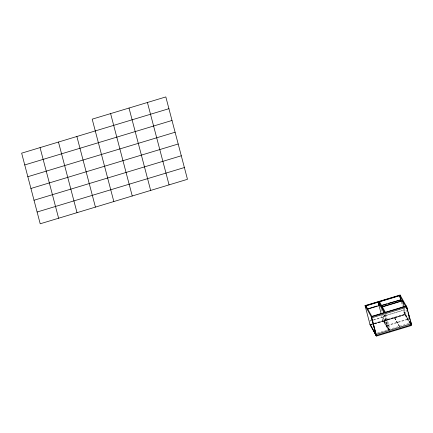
<?xml version="1.0" encoding="UTF-8"?>
<svg xmlns="http://www.w3.org/2000/svg" width="433" height="433" viewBox="0 0 433 433"><rect width="100%" height="100%" fill="white"/><g stroke="black" fill="none" stroke-linecap="round" stroke-linejoin="round"><path stroke-width="0.32" stroke-dasharray="2.17 1.62" d="M383.346 316.334L403.524 310.245L404.611 314.396L384.439 320.49L383.216 316.101L403.524 310.245M369.847 320.885L371.135 320.496M373.711 319.722L382.074 317.194L383.113 320.891L374.107 323.608M369.982 321.118L372.553 320.344M373.197 320.149L382.204 317.427M370.183 324.55L405.147 313.963L409.878 322.423M371.53 324.387L373.463 323.803M370.145 325.004L372.694 324.236M373.333 324.041L405.196 314.418L409.737 322.666M370.984 324.983L372.261 324.598M374.816 323.824L383.752 321.129L388.558 329.735M399.307 326.487L394.501 317.882L383.898 321.08L383.735 320.458L388.861 329.637M374.74 323.895L405.326 314.656L403.789 308.805M407.35 319.289L387.172 325.378L384.461 315.067M377.598 332.88L409.564 323.224M405.088 314.012L409.575 322.044M409.845 323.754L404.482 314.163L403.296 309.649M399.616 326.39L394.485 317.21L394.647 317.838L405.25 314.634L403.837 309.249M399.464 326.439L394.339 317.259L394.501 317.882M389.668 329.843L384.309 320.258L383.124 315.744M388.688 329.481L383.643 320.458L382.29 315.3M388.715 329.681L383.584 320.501L383.752 321.129M388.655 330.812L382.983 320.658L381.625 315.5M406.576 310.055L407.594 313.925M408.443 317.145L409.797 322.304M404.471 308.328L407.48 319.522L387.302 325.616L384.591 315.3M401.97 302.142L402.652 304.729M401.267 301.915L402.452 306.429M385.895 314.217L389.792 329.042M385.235 314.418L389.294 329.886M384.737 315.262L388.466 329.443M381.43 309.297L382.274 312.523"/><path stroke-width="0.65" d="M168.919 108.694L21.65 153.168L40.204 223.785L187.473 179.311L165.828 96.927L92.191 119.162L113.836 201.551M24.741 164.941L172.009 120.466M27.836 176.707L175.105 132.233M30.927 188.479L178.196 144.005M34.018 200.246L181.286 155.772M37.108 212.018L184.382 167.539M370.145 325.004L365.051 305.622L400.103 295.035L406.354 306.223L407.372 310.088M365.187 305.855L400.233 295.268L400.574 296.562M368.045 308.729L377.051 306.007M367.53 309.157L379.113 305.66L378.204 302.196L365.977 305.887L366.28 307.04M382.377 305.146L386.793 303.814M388.055 303.43L400.796 299.858L381.251 305.763M382.263 306.688L402.436 300.594M375.682 333.459L376.19 334.368L411.35 323.749L406.468 306.191L371.308 316.81L376.217 335.499L411.269 324.912L410.928 323.624M365.051 305.622L371.817 317.719L406.977 307.1M376.439 336.073L370.183 324.55L376.439 336.073L389.841 332.03L389.678 331.402M399.572 295.468L405.564 306.191M411.35 323.749L410.338 320.918M411.269 324.912L410.63 322.747M379.395 301.563L385.386 312.28M378.734 301.763L384.726 312.48M378.069 301.963L384.06 312.68M365.847 305.655L371.839 316.371M370.096 324.55L376.217 335.499M406.468 306.191L407.81 311.311M408.151 312.594L410.002 319.635M408.557 314.602L409.066 316.534M406.901 308.567L406.224 305.99L371.173 316.572L376.088 335.266M411.177 324.912L411.345 325.535L400.741 328.734L400.574 328.111M404.13 307.04L402.566 300.827L382.393 306.921L382.729 308.209M400.103 295.035L400.444 296.329M400.796 299.858L399.702 295.707L379.53 301.796L379.838 302.986M399.886 296.659L401.099 301.271M400.428 328.16L400.59 328.782L389.987 331.981L389.824 331.359M378.242 302.607L381.121 313.568M371.817 317.719L376.19 334.368M147.42 102.486L169.065 184.869M129.012 108.044L150.657 190.428M110.599 113.603L132.244 195.987M76.874 136.492L95.428 207.109M58.466 142.051L77.02 212.668M40.058 147.61L58.612 218.227"/></g></svg>
